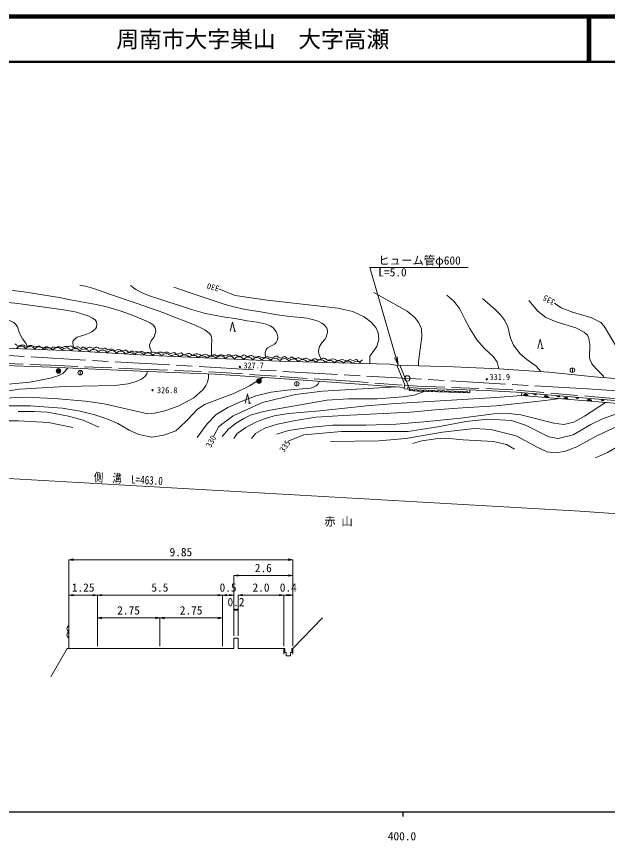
# Model space of a CAD drawing. Units: millimetres at full size, sheet at 1:1000, with parts at other scales. Extents: x 40000 to 680000, y 20000 to 380000.
# Drawn here: x 383040 to 513056, y 198715 to 380000 of the extents above; entities that cross this region are included whole.
import ezdxf
from ezdxf.enums import TextEntityAlignment as Align

# ---------------------------------------------------------------- set-up
doc = ezdxf.new("R2010")
doc.units = ezdxf.units.MM
doc.header["$LTSCALE"] = 1000
doc.linetypes.add('CHAIN', pattern=[18.5, 12, -1.5, 3.5, -1.5])
doc.linetypes.add('DASHED', pattern=[7.5, 6, -1.5])
for name, color, linetype, lineweight in [('M-BGD', 7, 'Continuous', 13), ('M-BMK', 2, 'CHAIN', 13), ('M-BMK-SRVR', 3, 'Continuous', 13), ('M-STR-HTXT', 7, 'Continuous', 13), ('M-TTL', 2, 'Continuous', 140), ('M-TTL-BAND', 7, 'Continuous', 25), ('M-TTL-LINE', 7, 'Continuous', 50)]:
    doc.layers.add(name, color=color, linetype=linetype, lineweight=lineweight)
doc.layers.add('M-BMK-HTXT', color=7, linetype='Continuous')
doc.layers.add('M-TTL-TXT', color=7, linetype='Continuous')
doc.styles.add('ＭＳ ゴシック', font='')
doc.styles.get('ＭＳ ゴシック').set_extended_font_data('MS Gothic')

# ---------------------------------------------------------------- blocks, each defined once
blk = doc.blocks.new('open_arrow')
at = {"color": 0, "linetype": 'Continuous', "lineweight": -2}
blk.add_lwpolyline([(7.5, 1.25), (0, 0), (7.5, -1.25)], dxfattribs=at)

msp = doc.modelspace()

# ---------------------------------------------------------------- hatches: boundary and pattern name
at = {"layer": 'M-BGD'}
for points in [[(391788, 302023, -1), (392788, 302023, -0.41421), (392288, 301523, -0.41421)], [(435875, 299787, -1), (436875, 299787, -0.41421), (436375, 299287, -0.41421)], [(494575, 296611, -0.82183), (495562, 296527)], [(496784, 297026), (497407, 296973, -0.84072)], [(499029, 296233, -0.82183), (500017, 296150)], [(501907, 296591), (502531, 296539, -0.84072)], [(503406, 295862, -0.82183), (504393, 295779)], [(506091, 296237), (506715, 296184, -0.84072)], [(508565, 295425, -0.82183), (509552, 295341)], [(511657, 295768), (512281, 295716, -0.84072)]]:
    msp.add_hatch(color=256, dxfattribs=at).paths.add_polyline_path(points)

# ---------------------------------------------------------------- linework, layer by layer
for p, q in [((430825, 310761), (431325, 310761)), ((498467, 306975), (498967, 306975)), ((397071, 302137), (397071, 301137)), ((505336, 302701), (505336, 301701)), ((444705, 299699), (444705, 298699)), ((469443, 297731), (469486, 298329)), ((482781, 297206), (482801, 297806)), ((494142, 296648), (494193, 297245)), ((494575, 296611), (495562, 296527)), ((497407, 296973), (496784, 297026)), ((499029, 296233), (500017, 296150)), ((502531, 296539), (501907, 296591)), ((503406, 295862), (504393, 295779)), ((506715, 296184), (506091, 296237)), ((512281, 295716), (511657, 295768)), ((434080, 294954), (434580, 294954)), ((508565, 295425), (509552, 295341)), ((394583, 240989), (394583, 246009)), ((430833, 243239), (430833, 240989)), ((430833, 243239), (431833, 243239)), ((431833, 243239), (431833, 240989)), ((441833, 239739), (441833, 240989)), ((442083, 240089), (442083, 240989)), ((442083, 240089), (442333, 240089)), ((442333, 239339), (442333, 240089)), ((442333, 239339), (443333, 239339)), ((443333, 240089), (443333, 239339)), ((443333, 240089), (443583, 240089)), ((443583, 240989), (443583, 240089)), ((443833, 240989), (443833, 239739))]:
    msp.add_line(p, q, dxfattribs=at)
at = {"layer": 'M-BGD', "linetype": 'DASHED'}
for p, q in [((468528, 298851), (466692, 303299)), ((469197, 298802), (467348, 303280))]:
    msp.add_line(p, q, dxfattribs=at)
at = {"layer": 'M-BGD'}
for points in [[(352872, 322553), (354504, 321493), (356020, 320684), (357544, 319806), (358847, 319134), (361021, 318122), (363289, 317293), (367530, 316094), (369515, 315722), (371397, 315319), (374178, 314758), (377050, 314122), (379871, 313550), (381099, 313257), (381850, 312967), (382441, 312646), (382931, 312230), (383272, 311693), (383562, 310755), (383934, 309877), (384385, 309090), (385094, 308159), (385455, 307453)], [(396997, 320885), (398216, 320675), (399728, 320238), (401726, 319579), (403484, 318938), (409373, 316958), (415418, 314815), (417801, 313872), (420508, 312804), (422463, 312018), (423771, 311447), (424451, 311080), (425047, 310656), (425466, 310266), (425779, 309869), (425951, 309469), (426039, 308799), (425928, 307650), (425928, 305416)], [(382114, 319748), (384236, 319481), (386487, 319112), (392398, 318149), (394932, 317658), (397323, 317260), (400579, 316647), (403124, 316066), (406080, 315165), (408089, 314440), (409770, 313799), (411503, 313066), (412458, 312628), (413074, 312178), (413516, 311517), (413702, 310778), (413353, 309509), (412694, 308664), (412269, 307753), (412358, 307102), (412571, 306598), (412798, 306067)], [(408155, 320838), (409316, 319949), (410685, 319193), (412291, 318551), (414107, 317927), (416527, 317184), (418921, 316396), (421575, 315559), (424631, 314687), (428844, 313859), (431142, 313531), (433791, 313058), (435971, 312716), (437941, 312326), (438871, 311944), (439398, 311557), (439864, 311056), (440172, 310650), (440407, 310089), (440532, 309505), (440437, 308882), (440175, 308249), (439789, 307927), (439322, 307619), (438787, 307410), (438286, 307114), (437967, 306715), (437751, 306105), (437751, 305574), (437856, 305084)], [(417675, 320486), (421263, 319239), (423464, 318471), (428974, 316637), (430846, 316149), (433432, 315543), (436767, 315011), (439955, 314426), (443069, 313999), (445639, 313778), (446977, 313596), (448116, 313364), (448993, 313081), (449716, 312808), (450222, 312523), (450747, 312157), (451076, 311760), (451329, 311401), (451476, 310917), (451445, 310536), (451340, 309945), (451154, 309435), (450895, 308958), (450232, 308217), (449710, 307390), (449542, 306900), (449481, 306203), (449704, 305370), (450063, 304669)], [(427580, 320073), (431147, 318621), (438189, 317578), (453729, 315864), (457032, 315107), (459560, 313913), (461099, 312742), (462055, 311583), (462613, 310371), (462763, 308980), (462275, 307375), (460801, 305305), (460801, 303597)], [(461684, 319246), (468987, 315170), (470642, 313772), (471572, 312592), (472103, 311250), (472220, 309571), (471483, 304024), (471459, 303167)], [(477717, 318694), (479216, 317347), (480493, 315767), (481702, 313428), (482733, 311349), (484279, 308881), (485972, 306984), (487991, 305120), (488813, 303986), (489130, 302488)], [(485538, 317950), (488349, 315549), (489620, 314317), (490435, 313144), (491117, 311700), (491729, 309242), (492398, 307678), (493812, 305756), (495278, 304503), (497359, 303036), (498392, 301899)], [(495774, 317547), (497693, 315188), (499508, 313799), (501735, 312845), (506088, 311493), (507893, 310585), (508616, 309920), (508934, 309139), (509147, 307826), (509117, 304864), (509571, 303558), (510625, 302382), (512194, 300894), (512299, 300570)], [(379862, 317222), (383334, 316860), (393434, 315497), (396240, 314952), (398948, 314088), (399783, 313659), (400314, 313256), (400622, 312844), (400740, 312333), (400636, 311687), (400409, 311275), (400058, 310962), (399613, 310639), (399021, 310307), (398314, 310055), (396357, 309469), (395706, 308943), (395457, 308507), (395405, 308067), (395563, 307187)], [(501359, 316964), (502894, 315938), (505372, 314929), (509608, 313736), (511593, 312696), (512340, 311883), (515092, 307156), (517208, 304552), (520110, 299927)], [(430075, 310761), (430575, 312761), (431075, 310761)], [(497717, 306975), (498217, 308975), (498717, 306975)], [(375047, 307280), (395346, 306460), (412778, 305398), (440754, 304205), (459273, 303630), (465203, 303502), (466470, 303305), (479159, 302954), (489130, 302488), (500176, 301785), (510086, 300752), (524835, 299539), (537639, 298542), (554901, 297521), (561214, 297341), (569016, 297397)], [(382667, 307967), (383081, 307703), (383155, 307554), (383301, 307497), (383514, 307529), (383724, 307626), (383985, 307694), (384218, 307727), (384423, 307751), (384683, 307670), (384912, 307541), (385128, 307459), (385331, 307423), (385580, 307483), (385872, 307598), (386140, 307642), (386449, 307586), (386981, 307360), (387130, 307290), (387266, 307275), (387551, 307377), (387811, 307451), (387996, 307491), (388135, 307456), (388334, 307340), (388527, 307207), (388712, 307166), (389041, 307125), (389254, 307197), (389430, 307298), (389575, 307338), (389699, 307349), (389883, 307307), (390276, 307104), (390670, 307043), (390829, 307115), (390965, 307254), (391167, 307333), (391419, 307253), (391591, 307198), (391741, 307173), (391905, 307199), (392074, 307291), (392288, 307356), (392557, 307333), (392769, 307245), (392881, 307180), (392996, 307136), (393122, 307146), (393590, 307371), (393762, 307401), (394025, 307406), (394167, 307362), (394239, 307318), (394339, 307298), (394463, 307320), (394560, 307368), (394699, 307458), (394879, 307510), (395076, 307483), (395244, 307388), (395399, 307256), (395578, 307180), (395792, 307152), (396023, 307256), (396384, 307329), (396581, 307298), (396958, 307149), (397061, 307037), (397192, 306983), (397367, 307015), (397525, 307144), (397585, 307224), (397703, 307285), (397863, 307266), (398011, 307202), (398138, 307123), (398247, 307030), (398425, 306970), (398615, 307009), (398695, 307101), (398832, 307195), (399044, 307251), (399283, 307223), (399463, 307160), (399602, 307073), (399790, 307016), (399976, 307007), (400155, 307057), (400323, 307163), (400525, 307228), (400680, 307267), (400931, 307197), (401175, 307045), (401393, 306929), (401686, 306881), (402044, 306949), (402295, 307030), (402518, 307054), (402715, 306993), (403052, 306717), (403258, 306686), (403567, 306791), (403746, 306838), (403899, 306840), (404091, 306793), (404378, 306637), (404541, 306580), (404735, 306542), (404936, 306562), (405217, 306694), (405418, 306742), (405742, 306692), (405984, 306571), (406121, 306467), (406311, 306416), (406794, 306568), (407080, 306571), (407403, 306376), (407580, 306207), (407802, 306130), (408027, 306207), (408241, 306346), (408528, 306373), (408717, 306240), (408880, 306184), (409175, 306259), (409480, 306298), (409812, 306199), (409957, 306164), (410132, 306206), (410288, 306305), (410492, 306354), (410714, 306301), (410920, 306153), (411161, 306063), (411345, 305977), (411569, 305998), (411767, 306093), (411960, 306121), (412168, 306062), (412373, 306003), (412542, 305980), (413040, 306150), (413335, 306154), (413595, 306063), (413805, 306000), (413991, 305974), (414176, 306035), (414441, 306128), (414644, 306184), (414941, 306124), (415147, 306020), (415399, 305991), (415663, 306076), (415833, 306146), (416052, 306183), (416272, 306121), (416561, 306009), (416720, 305901), (416985, 305861), (417426, 306036), (417770, 306090), (417955, 305956), (418175, 305742), (418321, 305681), (418666, 305773), (419061, 305924), (419349, 305972), (419591, 305811), (419720, 305667), (420012, 305581), (420258, 305680), (420480, 305815), (420722, 305877), (421121, 305831), (421387, 305703), (421601, 305511), (421845, 305490), (422058, 305594), (422280, 305726), (422576, 305784), (422846, 305784), (423317, 305665), (423484, 305532), (423638, 305446), (423806, 305424), (424260, 305653), (424586, 305684), (424994, 305571), (425208, 305424), (425406, 305353), (425650, 305309), (425903, 305403), (426132, 305524), (426365, 305587), (426689, 305542), (427043, 305347), (427226, 305316), (427466, 305375), (427653, 305471), (427888, 305557), (428119, 305591), (428399, 305526), (428538, 305406), (428708, 305341), (428928, 305326), (429425, 305465), (429569, 305570), (429773, 305586), (429991, 305535), (430186, 305407), (430472, 305319), (430739, 305352), (430909, 305434), (431184, 305549), (431410, 305514), (431750, 305306), (431997, 305244), (432271, 305218), (432530, 305261), (432770, 305365), (432918, 305483), (433067, 305540), (433288, 305493), (433403, 305393), (433564, 305285), (433798, 305210), (434014, 305173), (434179, 305198), (434303, 305310), (434610, 305419), (434838, 305387), (435073, 305291), (435270, 305158), (435537, 305067), (435679, 305042), (435809, 305063), (436163, 305203), (436284, 305224), (436439, 305183), (436648, 305130), (436805, 305051), (437146, 304942), (437270, 304921), (437443, 304941), (437678, 304995), (437856, 305084), (438027, 305134), (438187, 305172), (438381, 305143), (438638, 305037), (438848, 304956), (439087, 304892), (439369, 304919), (439651, 305031), (439844, 305163), (440048, 305268), (440187, 305298), (440432, 305262), (440631, 305075), (440837, 304944), (441106, 304845), (441426, 304911), (441661, 305014), (441834, 305121), (441998, 305164), (442208, 305112), (442406, 304935), (442656, 304804), (442820, 304757), (443080, 304824), (443318, 304934), (443479, 305059), (443638, 305100), (443772, 305052), (443994, 304800), (444170, 304745), (444335, 304723), (444532, 304753), (444713, 304824), (444864, 304881), (445002, 304900), (445173, 304881), (445339, 304835), (445542, 304752), (445701, 304654), (445839, 304612), (446013, 304585), (446169, 304630), (446273, 304716), (446418, 304777), (446537, 304807), (446631, 304820), (446788, 304794), (446994, 304727), (447148, 304651), (447255, 304580), (447635, 304435), (447859, 304406), (448130, 304466), (448302, 304587), (448475, 304667), (448630, 304701), (448861, 304663), (449082, 304557), (449420, 304457), (449612, 304491), (449923, 304610), (450451, 304832), (450706, 304852), (450929, 304740), (451236, 304504), (451625, 304383), (451931, 304449), (452279, 304580), (452731, 304661), (453155, 304555), (453474, 304376), (453656, 304303), (453904, 304317), (454177, 304401), (454598, 304502), (455000, 304462), (455315, 304306), (455696, 304261), (456207, 304474), (456426, 304502), (456793, 304365), (457115, 304329), (457329, 304382), (457561, 304478), (457814, 304522), (458074, 304416), (458212, 304132), (458384, 304074), (458509, 304051), (458680, 304078), (458889, 304215), (459131, 304487)], [(377162, 303305), (378486, 303269), (390508, 302845), (410256, 301952), (426760, 301333), (441001, 300335), (454391, 299433), (468366, 298411)], [(288635, 275128), (295879, 277584), (304163, 281043), (312662, 285707), (320615, 289530), (328430, 292289), (337557, 294973), (347503, 296399), (364721, 297539), (377237, 298753), (385982, 299543), (390529, 300423), (392334, 301006), (393224, 301481), (393782, 301949), (394305, 302674)], [(411764, 301896), (411714, 301292), (411271, 300828), (410568, 300241), (409346, 299663), (407598, 299202), (404683, 298848), (393657, 298609), (383719, 298033), (370471, 296031), (344489, 294558), (335114, 292758), (325642, 290275), (317018, 286739), (310298, 282887), (303284, 278481), (296625, 275335)], [(425287, 301388), (425267, 300517), (425074, 299566), (424700, 298798), (424063, 297875), (422039, 296125), (418638, 294287), (415709, 293237), (413385, 292699), (411918, 292608), (402309, 294782), (398239, 295361), (391437, 295959), (384960, 296272), (380307, 296067)], [(437262, 300597), (434334, 298774), (430999, 297139), (424429, 294611), (422788, 293507), (420714, 291343), (418787, 289418), (418074, 288844), (415468, 287887), (412851, 287466), (409938, 288065), (407813, 289003), (405312, 290439), (402952, 291491), (400312, 292387), (397047, 293173), (393098, 293843), (386067, 294325), (380189, 294325)], [(422810, 287404), (424978, 290379), (426930, 292474), (429529, 293989), (432129, 295139), (435722, 296573), (439064, 297364), (442487, 297768), (447745, 298215), (448394, 298440), (448939, 298741), (449410, 299166), (449704, 299749)], [(426444, 287721), (427559, 289767), (430720, 292175), (437172, 295050), (444388, 296868), (450374, 297541), (466616, 298539)], [(428303, 287631), (429716, 289220), (431206, 290457), (433037, 291575), (434499, 292259), (436766, 292964), (438845, 293398), (451330, 295615), (456043, 295869), (462347, 295869), (468010, 296301), (470551, 296690), (472975, 297541)], [(469164, 298353), (471262, 298199), (486238, 297688), (493065, 297341), (509330, 295962), (528251, 294386), (535200, 293416), (536723, 292018), (553998, 290551), (556857, 292231), (568822, 292022)], [(469443, 297731), (471230, 297600), (482781, 297206)], [(430854, 287158), (431603, 288223), (433470, 289551), (435537, 290657), (437398, 291417), (439729, 292113), (442908, 292653), (449801, 293216), (460032, 294358), (466474, 294851), (488471, 296192), (494142, 296648)], [(433330, 294954), (433830, 296954), (434330, 294954)], [(434712, 287163), (435623, 288255), (437649, 289395), (440453, 290317), (444439, 291144), (448881, 291824), (454942, 292202), (469692, 292931), (475155, 293428), (481159, 293891), (488558, 294327), (499368, 295505), (502657, 295926)], [(494142, 296648), (509280, 295364), (528184, 293790), (534932, 292848), (536468, 291438), (554137, 289937), (558007, 292210)], [(440311, 288101), (442885, 288884), (447359, 289598), (452553, 290087), (459940, 290087), (466583, 290342), (472662, 290831), (480688, 291654), (488017, 292565), (491382, 292655), (493987, 292351), (501221, 290499), (503476, 290258), (505653, 290752), (508014, 292035), (512612, 295087)], [(442831, 286580), (446272, 287966), (454559, 288687), (469233, 288687), (476177, 289771), (481905, 290874), (486761, 291431), (491926, 291141), (495038, 290091), (500139, 287491), (502223, 287163), (505512, 287997), (509355, 290246), (512082, 291546), (515125, 292594), (518257, 293427), (520259, 293863), (521169, 294374)], [(401146, 289655), (397732, 291162), (394519, 292106), (389881, 292926), (386965, 293119), (383435, 293119)], [(452095, 286505), (462764, 286637), (468657, 287157), (476760, 288582), (483774, 289326), (487370, 289109), (492994, 287708), (497588, 285222), (499759, 284252), (501577, 283979), (503590, 284265), (506342, 285352), (510585, 287687), (514465, 289538), (516388, 290324), (519137, 290937), (522982, 291137), (528426, 291202), (531232, 291530), (533501, 292102), (534649, 292887)], [(365945, 289483), (372531, 290539), (376095, 291049), (383399, 291049), (390092, 290703), (395415, 289584)], [(510443, 282872), (513033, 284106), (515347, 285411), (517359, 286675), (518909, 287544), (520628, 288303), (523364, 289282), (526621, 289835), (529423, 289929), (538935, 288976), (542335, 288967), (544152, 289447), (545351, 290274), (545711, 290653)], [(470160, 286025), (472237, 286650), (475278, 287105), (477460, 287210), (481294, 286889), (487982, 286503), (490822, 285838), (492561, 284794)], [(443583, 240989), (443833, 240989), (450389, 247726)], [(394583, 240989), (394221, 240989), (390602, 234720)], [(394583, 240989), (400833, 240989), (414583, 240989), (428333, 240989), (430833, 240989)], [(431833, 240989), (441833, 240989), (442083, 240989)]]:
    msp.add_lwpolyline(points, dxfattribs=at)
at = {"layer": 'M-BGD', "linetype": 'DASHED'}
msp.add_lwpolyline([(377162, 303755), (378500, 303719), (390527, 303295), (410274, 302402), (426784, 301782), (441032, 300784), (454422, 299882), (471286, 298649), (486257, 298138), (493095, 297790), (509368, 296410), (528301, 294834), (535401, 293843), (536914, 292454), (553893, 291012), (556738, 292683), (568838, 292472)], dxfattribs=at)
at = {"layer": 'M-BGD'}
msp.add_lwpolyline([(468341, 298062), (469139, 298004), (469197, 298802), (468399, 298860)], close=True, dxfattribs=at)
for centre, radius in [((432194, 302897), 150), ((392288, 302023), 500), ((397071, 301637), 500), ((505336, 302201), 500), ((436375, 299787), 500), ((444705, 299199), 500), ((486498, 300202), 150), ((412960, 297781), 150)]:
    msp.add_circle(centre, radius, dxfattribs=at)
for centre, radius, start, end in [((384016, 306329), 1160, 28.17002, 147.19965), ((386014, 306248), 1160, 28.17002, 147.19965), ((388012, 306167), 1160, 28.17002, 147.19965), ((389995, 305707), 1392, 41.77769, 133.59198), ((392009, 306006), 1160, 28.17002, 147.19965), ((394007, 305925), 1160, 28.17002, 147.19965), ((395995, 305827), 1160, 27.18327, 146.21289), ((397989, 305709), 1160, 26.99852, 146.02814), ((399986, 305587), 1160, 26.99854, 146.02816), ((401982, 305466), 1160, 26.99854, 146.02816), ((403978, 305344), 1160, 26.99854, 146.02816), ((405975, 305222), 1160, 26.99854, 146.02816), ((407940, 304594), 1484, 44.13522, 128.89147), ((409967, 304979), 1160, 26.99854, 146.02816), ((411965, 304859), 1160, 27.115, 146.14462), ((413972, 304758), 1160, 28.04357, 147.0732), ((415970, 304672), 1160, 28.04501, 147.07463), ((417953, 304243), 1368, 40.58696, 134.53267), ((419954, 304222), 1325, 38.55411, 136.56552), ((421951, 304101), 1349, 39.70612, 135.41351), ((423946, 303949), 1394, 41.74024, 133.37939), ((425949, 303980), 1316, 38.11641, 137.00322), ((427959, 304162), 1160, 28.045, 147.07463), ((429957, 304076), 1160, 28.045, 147.07463), ((431955, 303991), 1160, 28.045, 147.07463), ((433954, 303906), 1160, 28.045, 147.07463), ((435952, 303821), 1160, 28.045, 147.07463), ((437950, 303736), 1160, 28.045, 147.07463), ((439948, 303632), 1171, 28.96339, 146.31051), ((441954, 303579), 1160, 28.70191, 147.73154), ((443953, 303517), 1160, 28.70671, 147.73633), ((445945, 303234), 1287, 37.24068, 139.2024), ((447933, 302818), 1535, 47.56274, 128.88034), ((449950, 303331), 1160, 28.70673, 147.73635), ((451943, 303079), 1268, 36.13433, 140.30875), ((453938, 302878), 1357, 40.75518, 135.6879), ((455938, 302861), 1327, 39.32836, 137.11471), ((457932, 302633), 1442, 44.30708, 132.13599), ((469920, 297401), 580, 26.30238, 145.33201), ((470913, 297336), 580, 26.30238, 145.33201), ((471923, 297282), 580, 28.53126, 147.56088), ((472922, 297248), 580, 28.53126, 147.56088), ((473922, 297214), 580, 28.53126, 147.56088), ((474921, 297180), 580, 28.53126, 147.56088), ((475921, 297146), 580, 28.53126, 147.56088), ((476920, 297111), 580, 28.53126, 147.56088), ((477919, 297077), 580, 28.53126, 147.56088), ((478919, 297043), 580, 28.53126, 147.56088), ((479918, 297009), 580, 28.53126, 147.56088), ((480918, 296975), 580, 28.53126, 147.56088), ((481917, 296941), 580, 28.53123, 147.56085), ((495060, 296472), 505, 6.32455, 163.98274), ((497100, 297054), 318, 185.04478, 345.26251), ((499515, 296094), 505, 6.32455, 163.98274), ((502224, 296619), 318, 185.04478, 345.26251), ((503891, 295723), 505, 6.32455, 163.98274), ((506408, 296265), 318, 185.04478, 345.26251), ((509050, 295285), 505, 6.32455, 163.98274), ((511974, 295797), 318, 185.13063, 345.34836), ((394880, 245321), 750, 113.34418, 246.65582), ((394880, 243944), 750, 113.34418, 246.65582)]:
    msp.add_arc(centre, radius, start, end, dxfattribs=at)
at = {"layer": 'M-BMK'}
msp.add_lwpolyline([(349311, 307208), (508659, 298100), (545178, 295552), (568918, 294678)], dxfattribs=at)
at = {"layer": 'M-BMK-SRVR'}
msp.add_circle((469023, 300365), 600, dxfattribs=at)
at = {"layer": 'M-STR-HTXT'}
for p, q in [((394583, 241489), (394583, 260489)), ((394583, 260488), (443833, 260488)), ((443833, 241489), (443833, 260489)), ((430833, 243739), (430833, 257003)), ((443833, 257002), (430833, 257002)), ((394583, 252696), (400833, 252696)), ((400833, 241489), (400833, 252698)), ((400833, 252697), (428333, 252697)), ((428333, 241489), (428333, 252698)), ((428333, 252697), (430833, 252697)), ((431833, 243739), (431833, 252698)), ((431833, 252697), (441833, 252697)), ((441833, 241489), (441833, 252698)), ((441833, 252697), (443833, 252697)), ((430833, 243739), (430833, 249500)), ((430833, 249499), (431833, 249499)), ((400833, 247677), (414583, 247677)), ((414583, 241489), (414583, 247678)), ((414583, 247677), (428333, 247677)), ((428333, 241489), (428333, 247678))]:
    msp.add_line(p, q, dxfattribs=at)
for points in [[(467020, 303289), (460739, 324762), (482389, 324762)], [(347770, 280252), (506949, 271154), (543741, 268586), (567946, 267695)]]:
    msp.add_lwpolyline(points, dxfattribs=at)
at = {"layer": 'M-TTL'}
msp.add_line((680000, 380000), (40000, 380000), dxfattribs=at)
at = {"layer": 'M-TTL-BAND'}
for p, q in [((40000, 205000), (579000, 205000)), ((468000, 205000), (468000, 204000))]:
    msp.add_line(p, q, dxfattribs=at)
at = {"layer": 'M-TTL-LINE'}
for p, q in [((508747, 380000), (508747, 370000)), ((509247, 380000), (509247, 370000)), ((40000, 370000), (680000, 370000))]:
    msp.add_line(p, q, dxfattribs=at)

# ---------------------------------------------------------------- block references
at = {"layer": 'M-STR-HTXT'}
for p, xscale, yscale, rotation in [((467020, 303289), 240, 240, 106.3), ((443833, 260488), 133, 133, 180), ((443833, 257002), 133, 133, 180), ((400833, 252696), 133, 133, 180), ((428333, 252697), 133, 133, 180), ((430833, 252697), 133, 133, 180), ((441833, 252697), 133, 133, 180), ((443833, 252697), 133, 133, 180), ((431833, 249499), 133, 133, 180), ((414583, 247677), 133, 133, 180), ((428333, 247677), 133, 133, 180)]:
    msp.add_blockref('open_arrow', p, dxfattribs=dict(at, xscale=xscale, yscale=yscale, rotation=rotation))
at = {"layer": 'M-STR-HTXT', "xscale": 133, "yscale": 133}
for p in [(394583, 260488), (430833, 257002), (394583, 252696), (400833, 252697), (428333, 252697), (431833, 252697), (441833, 252697), (430833, 249499), (400833, 247677), (414583, 247677)]:
    msp.add_blockref('open_arrow', p, dxfattribs=at)

# ---------------------------------------------------------------- texts
at = {"layer": 'M-BGD', "style": 'ＭＳ ゴシック'}
for s, rotation, p in [('330', 165.626, (427580, 320073)), ('335', 151.62, (501359, 316964))]:
    msp.add_text(s, height=1320, rotation=rotation, dxfattribs=at).set_placement(p, align=Align.MIDDLE_LEFT)
for s, p in [('327.7', (432965, 302181)), ('331.9', (487123, 299652))]:
    msp.add_text(s, height=1320, dxfattribs=at).set_placement(p, align=Align.BOTTOM_LEFT)
msp.add_text('326.8', height=1320, dxfattribs=at).set_placement((413960, 297781), align=Align.MIDDLE_LEFT)
for s, rotation, p in [('330', 62.916, (426444, 287721)), ('335', 55.362, (442831, 286580))]:
    msp.add_text(s, height=1320, rotation=rotation, dxfattribs=at).set_placement(p, align=Align.MIDDLE_RIGHT)
at = {"layer": 'M-BMK-HTXT', "style": 'ＭＳ ゴシック'}
msp.add_text('赤 山', height=1833, dxfattribs=at).set_placement((453873, 268905), align=Align.MIDDLE_CENTER)
at = {"layer": 'M-STR-HTXT', "style": 'ＭＳ ゴシック'}
for s, p in [('ヒューム管φ600', (462639, 324862)), ('L=5.0', (462639, 322262))]:
    msp.add_text(s, height=1833, dxfattribs=at).set_placement(p, align=Align.BOTTOM_LEFT)
at = {"layer": 'M-STR-HTXT', "style": 'ＭＳ ゴシック', "width": 0.8}
msp.add_text('側\u3000溝\u3000L=463.0', height=1833, rotation=356.729, dxfattribs=at).set_placement((407563, 276783), align=Align.BOTTOM_CENTER)
at = {"layer": 'M-STR-HTXT', "style": 'ＭＳ ゴシック'}
for s, p in [('9.85', (419208, 260699)), ('2.6', (437333, 257213)), ('1.25', (397708, 252907)), ('5.5', (414583, 252908)), ('0.5', (429583, 252908)), ('2.0', (436833, 252908)), ('0.4', (442833, 252908)), ('0.2', (431333, 249710)), ('2.75', (407708, 247888)), ('2.75', (421458, 247888))]:
    msp.add_text(s, height=1833, dxfattribs=at).set_placement(p, align=Align.BOTTOM_CENTER)
at = {"layer": 'M-TTL-BAND', "style": 'ＭＳ ゴシック'}
msp.add_text('400.0', height=1833, dxfattribs=at).set_placement((467844, 198195), align=Align.BOTTOM_CENTER)
at = {"layer": 'M-TTL-TXT', "style": 'ＭＳ ゴシック'}
msp.add_text('周南市大字巣山\u3000大字高瀬', height=3666, dxfattribs=at).set_placement((405024, 375000), align=Align.MIDDLE_LEFT)

doc.saveas('drawing.dxf')
